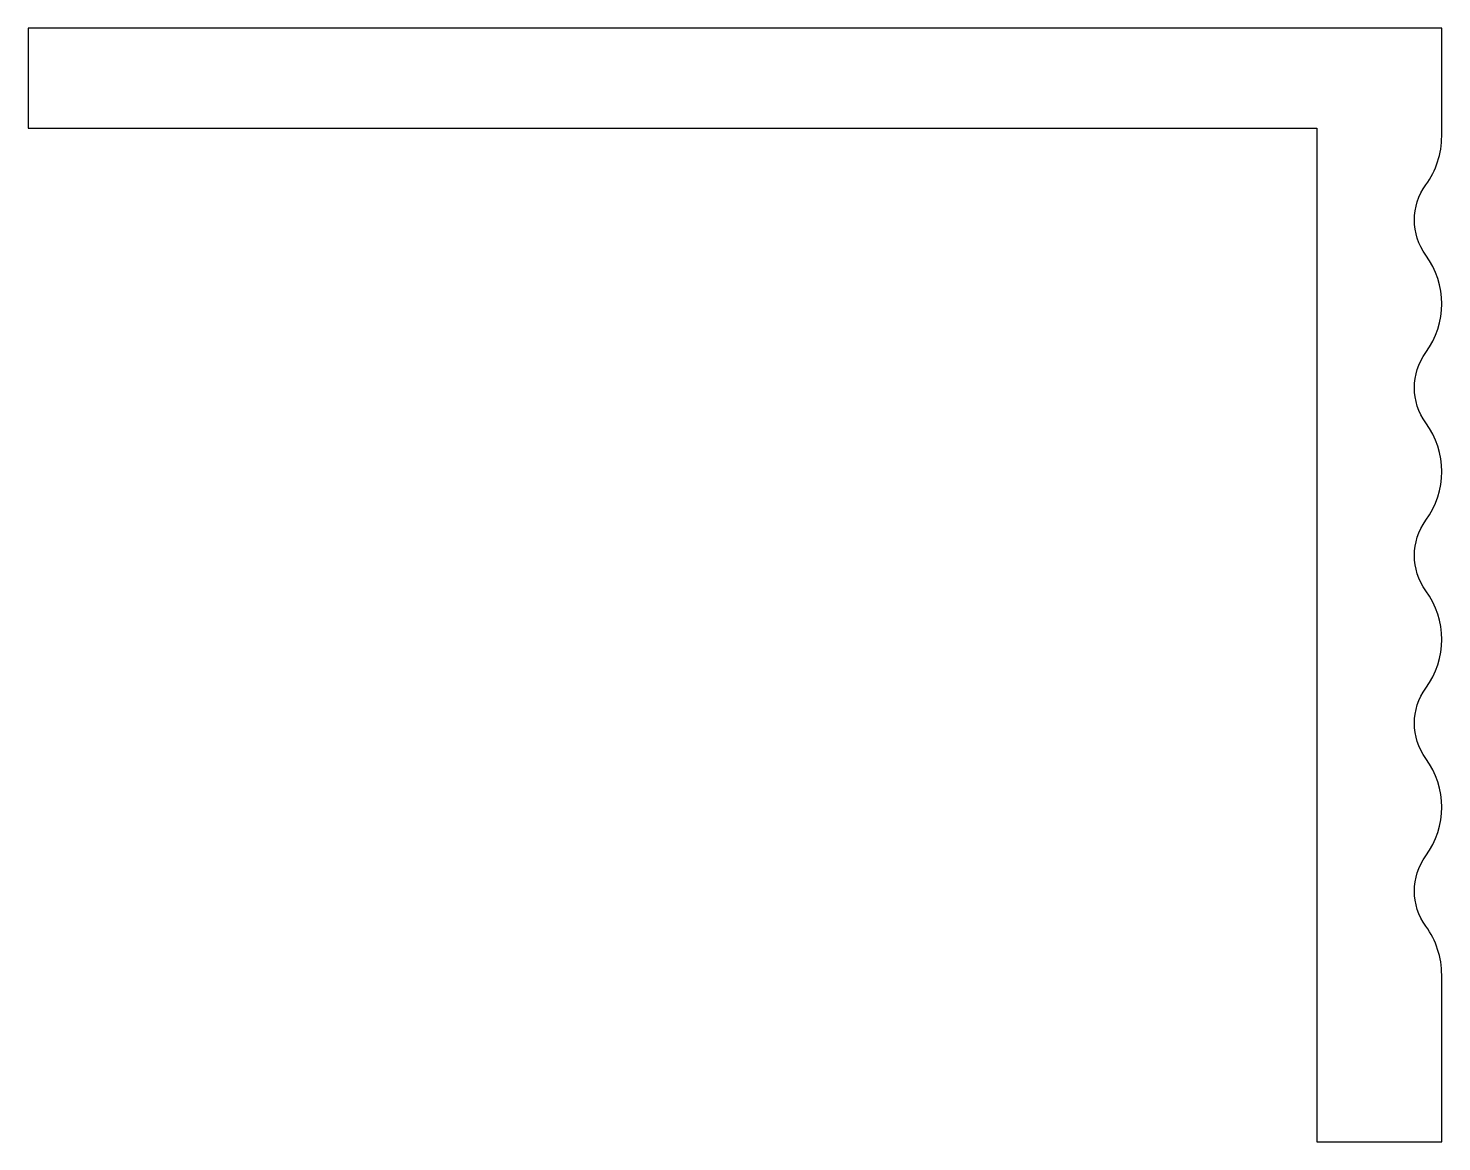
# Model space of a CAD drawing. Extents: x 452.8 to 481.1, y 889.4 to 911.7.
import ezdxf

# ---------------------------------------------------------------- set-up
doc = ezdxf.new("R2010")
doc.units = 0
doc.layers.get('0').update_dxf_attribs({"linetype": 'CONTINUOUS'})

msp = doc.modelspace()

# ---------------------------------------------------------------- linework, layer by layer
msp.add_lwpolyline([(478.592, 889.422), (481.092, 889.422), (481.092, 892.762, 0.158266), (480.775, 893.737, -0.324665), (480.775, 895.147, 0.324665), (480.775, 897.097, -0.324665), (480.775, 898.507, 0.324665), (480.775, 900.457, -0.324665), (480.775, 901.867, 0.324665), (480.775, 903.817, -0.324665), (480.775, 905.227, 0.324665), (480.775, 907.177, -0.324665), (480.775, 908.587, 0.158266), (481.092, 909.562), (481.092, 911.722), (452.792, 911.722), (452.792, 909.722), (478.592, 909.722)], format="xyb", close=True)

doc.saveas('drawing.dxf')
